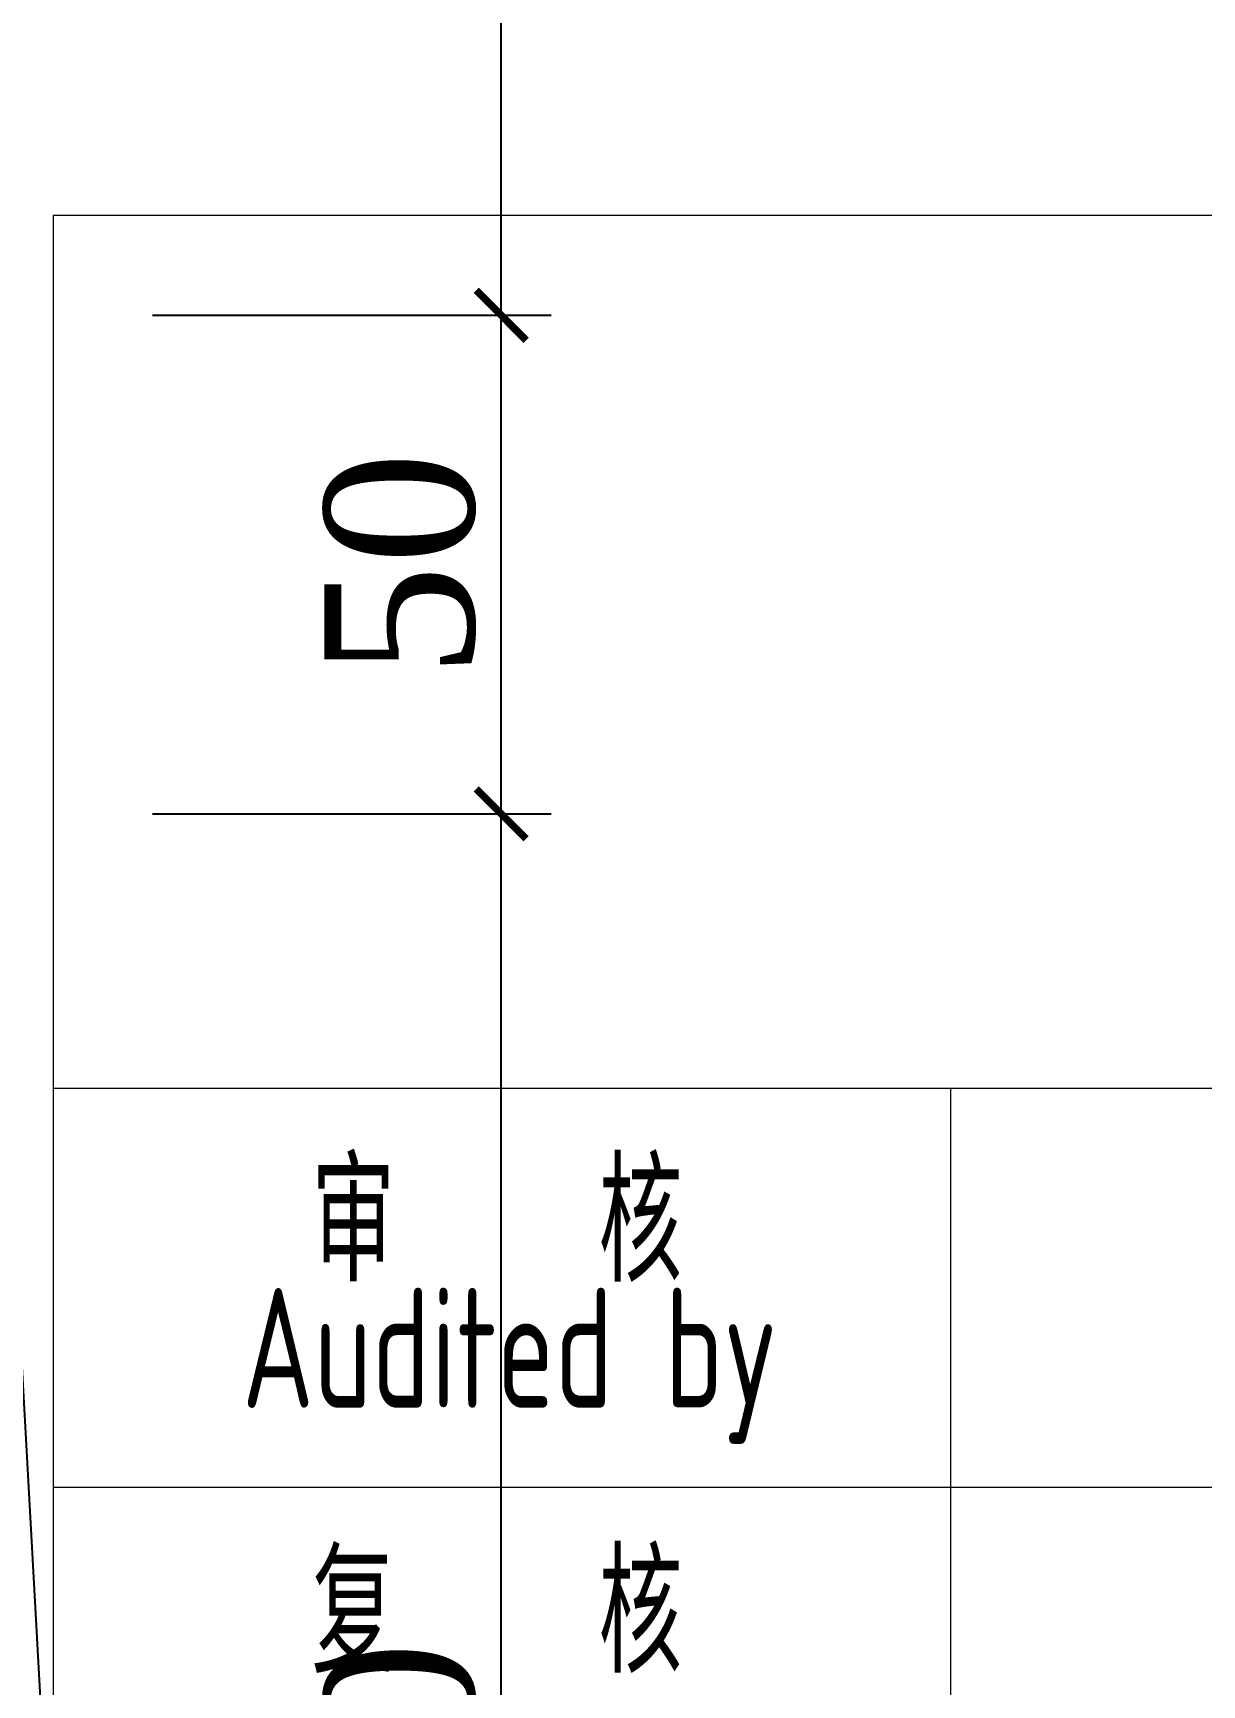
# Model space of a CAD drawing. Extents: x -18499 to 128588, y -900 to 33500.
# Drawn here: x 6261 to 8606, y 2253 to 5566 of the extents above; entities that cross this region are included whole.
import ezdxf
from ezdxf.enums import TextEntityAlignment as Align

# ---------------------------------------------------------------- set-up
doc = ezdxf.new("R2010")
doc.units = 0
doc.header["$LTSCALE"] = 1000
doc.layers.get('0').update_dxf_attribs({"linetype": 'CONTINUOUS'})
doc.layers.get('Defpoints').update_dxf_attribs({"linetype": 'CONTINUOUS'})
doc.layers.add('HFZT', color=5, linetype='CONTINUOUS', lineweight=15)
doc.styles.add('dd', font='times.ttf')
doc.styles.add('TSSD_NORM', font='tssdeng.shx', dxfattribs={"width": 0.7, "bigfont": 'hztxt.shx'})
doc.styles.add('图框-仿宋', font='tssdeng.shx', dxfattribs={"bigfont": 'hztxt.shx'})
doc.dimstyles.get("Standard").update_dxf_attribs({"dimtxt": 0.18, "dimasz": 0.18, "dimexe": 0.18, "dimexo": 0.0625, "dimgap": 0.09, "dimtad": 0, "dimtih": 1, "dimtoh": 1, "dimdec": 4, "dimzin": 0, "dimdsep": 46, "dimtxsty": 'Standard', "dimcen": 0.09, "dimadec": 0, "dimazin": 0, "dimtfac": 1, "dimtdec": 4, "dimtofl": 0, "dimtmove": 0, "dimatfit": 3, "dimfxl": 1, "dimtolj": 1, "dimtzin": 0, "dimarcsym": 0})

# ---------------------------------------------------------------- blocks, each defined once
blk = doc.blocks.new('DETK')
at = {"layer": 'HFZT'}
for p, q in [((24800, 5200), (24800, 1000)), ((41000, 5200), (24800, 5200)), ((24800, 3450), (41000, 3450)), ((26600, 3450), (26600, 1000)), ((24800, 2650), (28400, 2650))]:
    blk.add_line(p, q, dxfattribs=at)
at = {"layer": 'HFZT', "style": '图框-仿宋', "width": 0.7}
for s, p in [('审    核', (25690.2, 3195.1)), ('Audited by', (25716.2, 2893.3)), ('复    核', (25690.2, 2410.1))]:
    blk.add_text(s, height=240, dxfattribs=at).set_placement(p, align=Align.MIDDLE)
at = {"layer": 'HFZT', "color": 2, "style": 'TSSD_NORM', "width": 0.7}
for tag, height, p in [('比例尺', 250, (40275.2, 3100)), ('图号', 250, (37501.5, 1700)), ('日期', 250, (40275.2, 1700)), ('图名', 400, (31926.2, 1425))]:
    blk.add_attdef(tag, text='', height=height, dxfattribs=at).set_placement(p, align=Align.MIDDLE)
blk = doc.blocks.new('_ArchTick')
at = {"color": 0, "linetype": 'ByBlock', "const_width": 0.15}
blk.add_lwpolyline([(-0.5, -0.5), (0.5, 0.5)], dxfattribs=at)
blk = doc.blocks.new('*D134')
at = {"color": 0, "lineweight": -2, "transparency": 16777216}
for p, q in [((7200, -100), (7200, 4100)), ((6500, 4000), (7300, 4000)), ((6500, 0), (7300, 0))]:
    blk.add_line(p, q, dxfattribs=at)
at = {"layer": 'Defpoints', "color": 0, "transparency": 16777216}
for p in [(6400, 4000), (7200, 4000), (6400, 0)]:
    blk.add_point(p, dxfattribs=at)
at = {"color": 0, "lineweight": -2, "transparency": 16777216, "xscale": 100, "yscale": 100, "zscale": 100}
for p, rotation in [((7200, 4000), 90), ((7200, 0), 270)]:
    blk.add_blockref('_ArchTick', p, dxfattribs=dict(at, rotation=rotation))
at = {"color": 0, "transparency": 16777216, "insert": (6997.4, 2000), "char_height": 300, "attachment_point": 5, "rotation": 90, "style": 'dd'}
blk.add_mtext('\\A1;200', dxfattribs=at)
blk = doc.blocks.new('*D135')
at = {"color": 0, "lineweight": -2, "transparency": 16777216}
for p, q in [((7200, 3900), (7200, 5100)), ((6500, 5000), (7300, 5000)), ((6500, 4000), (7300, 4000))]:
    blk.add_line(p, q, dxfattribs=at)
at = {"layer": 'Defpoints', "color": 0, "transparency": 16777216}
for p in [(6400, 5000), (7200, 5000), (6400, 4000)]:
    blk.add_point(p, dxfattribs=at)
at = {"color": 0, "lineweight": -2, "transparency": 16777216, "xscale": 100, "yscale": 100, "zscale": 100}
for p, rotation in [((7200, 5000), 90), ((7200, 4000), 270)]:
    blk.add_blockref('_ArchTick', p, dxfattribs=dict(at, rotation=rotation))
at = {"color": 0, "transparency": 16777216, "insert": (6997.4, 4500), "char_height": 300, "attachment_point": 5, "rotation": 90, "style": 'dd'}
blk.add_mtext('\\A1;50', dxfattribs=at)
blk = doc.blocks.new('*D136')
at = {"color": 0, "lineweight": -2, "transparency": 16777216}
for p, q in [((7200, 4900), (7200, 8300)), ((6500, 8200), (7300, 8200)), ((6500, 5000), (7300, 5000))]:
    blk.add_line(p, q, dxfattribs=at)
at = {"layer": 'Defpoints', "color": 0, "transparency": 16777216}
for p in [(6400, 8200), (7200, 8200), (6400, 5000)]:
    blk.add_point(p, dxfattribs=at)
at = {"color": 0, "lineweight": -2, "transparency": 16777216, "xscale": 100, "yscale": 100, "zscale": 100}
for p, rotation in [((7200, 8200), 90), ((7200, 5000), 270)]:
    blk.add_blockref('_ArchTick', p, dxfattribs=dict(at, rotation=rotation))
at = {"color": 0, "transparency": 16777216, "insert": (6997.4, 6600), "char_height": 300, "attachment_point": 5, "rotation": 90, "style": 'dd'}
blk.add_mtext('\\A1;160', dxfattribs=at)

msp = doc.modelspace()

# ---------------------------------------------------------------- linework, layer by layer
msp.add_line((6400, 0), (6095.50315, 5461.43586))

# ---------------------------------------------------------------- block references
msp.add_blockref('DETK', (-18498.90169, 0))

# ---------------------------------------------------------------- dimensions: what is measured, and where the dimension line sits
for p1, p2, text, picture, middle in [((6400, 5000), (6400, 8200), '160', '*D136', (6997.40447, 6600)), ((6400, 4000), (6400, 5000), '50', '*D135', (6997.40447, 4500)), ((6400, 0), (6400, 4000), '200', '*D134', (6997.40447, 2000))]:
    dim = msp.add_aligned_dim(p1=p1, p2=p2, distance=-800, text=text, dimstyle='Standard', override={"dimtxt": 300, "dimasz": 100, "dimexe": 100, "dimexo": 100, "dimgap": 50, "dimtad": 1, "dimjust": 0, "dimtih": 0, "dimtxsty": 'dd', "dimblk1": 'ArchTick', "dimblk2": 'ArchTick', "dimsah": 1, "dimdle": 100})
    dim.commit()
    dim.dimension.update_dxf_attribs({"geometry": picture, "text_midpoint": middle})

doc.saveas('drawing.dxf')
